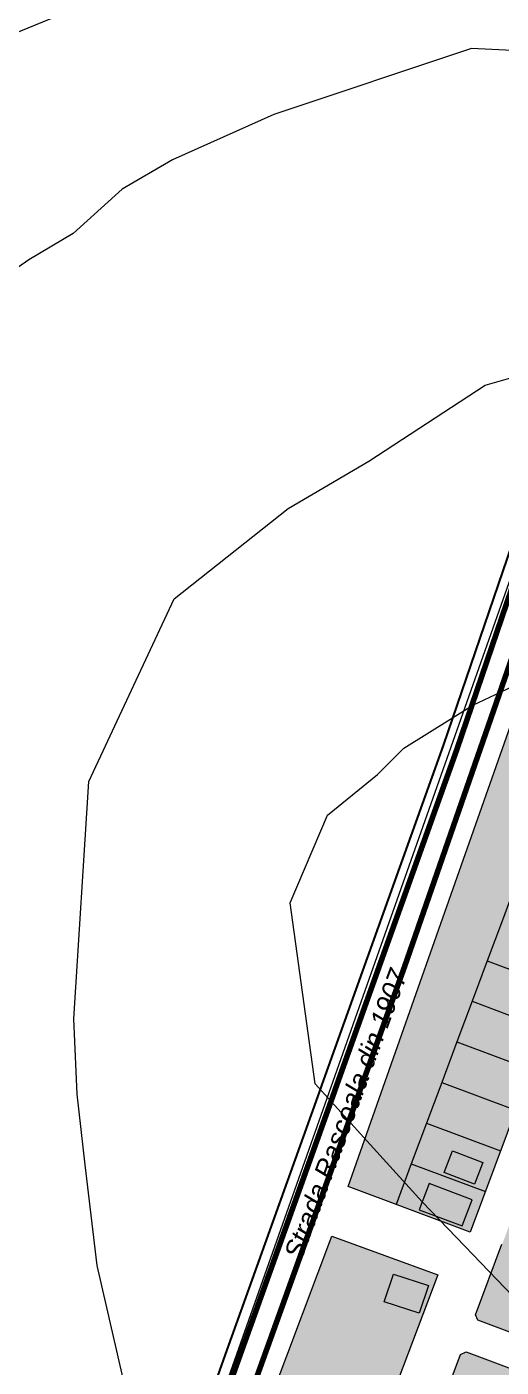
# Model space of a CAD drawing. Header units: metres. Extents: x 783184 to 1587399, y 282652 to 580595.
# Drawn here: x 787774.7 to 787942.8, y 291125.7 to 291600.3 of the extents above; entities that cross this region are included whole.
import ezdxf

# ---------------------------------------------------------------- set-up
doc = ezdxf.new("R2010")
doc.units = ezdxf.units.M
doc.header["$LTSCALE"] = 0.5
for name, color, linetype in [('cladiri', 18, 'CONTINUOUS'), ('curbe  de nivelI', 7, 'CONTINUOUS'), ('denumire strazi', 3, 'CONTINUOUS'), ('drumuri extravilan', 7, 'CONTINUOUS'), ('Limita intravilan existent', 1, 'CONTINUOUS'), ('Limita intravilan propus', 5, 'CONTINUOUS'), ('locuinte si functiuni complementare', 51, 'CONTINUOUS'), ('spatii verzi', 90, 'CONTINUOUS'), ('strazi', 7, 'CONTINUOUS')]:
    doc.layers.add(name, color=color, linetype=linetype)
doc.layers.add('Limite proprietati', color=7, linetype='CONTINUOUS', lineweight=5)
doc.styles.add('ARIAL_ITALIC', font='ariali.ttf')

msp = doc.modelspace()

# ---------------------------------------------------------------- hatches: boundary and pattern name
at = {"layer": 'cladiri', "linetype": 'ByBlock', "lineweight": 5}
h = msp.add_hatch(color=256, dxfattribs=at)
h.paths.add_polyline_path([(787932.51058, 291185.03536), (787917.36444, 291190.80128), (787913.82568, 291181.50552), (787928.97182, 291175.7396)])
h.paths.add_polyline_path([(787936.33786, 291198.17276), (787925.55798, 291202.33687), (787922.61877, 291194.72795), (787933.39865, 291190.56384)])
h = msp.add_hatch(color=256, dxfattribs=at)
h.paths.add_polyline_path([(787917.03954, 291154.62792), (787904.63098, 291158.69661), (787901.41424, 291148.88634), (787913.8228, 291144.81764)])
h.paths.add_polyline_path([(787904.53096, 291121.08854), (787893.96428, 291124.76977), (787890.74977, 291115.54277), (787901.31644, 291111.86154)])
at = {"layer": 'locuinte si functiuni complementare', "linetype": 'ByBlock', "lineweight": 5}
for points in [[(788021.23459, 291412.49252), (788020.55559, 291415.81329), (788012.90454, 291423.83952), (788009.67185, 291427.23072), (788006.42654, 291431.88821), (788002.80987, 291435.72704), (788000.59316, 291437.22347), (787989.70752, 291408.13511), (787984.80068, 291395.02317), (787979.89384, 291381.91122), (787974.987, 291368.79928), (787970.08015, 291355.68733), (787965.17331, 291342.57538), (787961.26193, 291332.12353), (787961.26194, 291332.12352), (787954.03824, 291312.82049), (787948.65573, 291298.43749), (787943.27323, 291284.0545), (787937.89073, 291269.6715), (787932.50822, 291255.28849), (787927.12572, 291240.90549), (787921.74321, 291226.52248), (787916.36071, 291212.13949), (787910.97821, 291197.7565), (787905.60026, 291183.38566), (787931.86466, 291173.55682), (787980.26624, 291303.00527)], [(788059.25541, 291336.85057), (788064.16704, 291349.97532), (788071.65748, 291369.9911), (788070.85878, 291372.9785), (788058.75101, 291383.03435), (788045.2032, 291394.28619), (788033.11643, 291404.26618), (788030.87323, 291403.66645), (788021.06012, 291377.44221), (788014.55117, 291360.04916), (788009.9808, 291347.83632), (788004.84965, 291334.12497), (787999.71849, 291320.41362), (787995.15835, 291308.22813), (787988.02089, 291289.1574), (787982.41308, 291274.17235), (787976.80526, 291259.18727), (787971.22857, 291244.19056), (787965.62075, 291229.20548), (787960.01294, 291214.2204), (787954.40512, 291199.23533), (787948.79731, 291184.25026), (787943.18949, 291169.26517), (787933.83087, 291144.25728), (787934.70977, 291142.32613), (787978.7218, 291125.83543), (787980.68132, 291126.97325), (787990.0413, 291151.77027), (787995.59453, 291166.73747), (788001.20235, 291181.72255), (788006.81017, 291196.70763), (788012.41798, 291211.69268), (788018.02579, 291226.67774), (788023.6336, 291241.6628), (788029.24141, 291256.64787), (788037.40268, 291278.45621), (788043.96009, 291295.97879), (788048.64262, 291308.49132), (788053.64759, 291321.8655)]]:
    msp.add_hatch(color=51, dxfattribs=at).paths.add_polyline_path(points)
at = {"layer": 'locuinte si functiuni complementare', "lineweight": 5}
msp.add_hatch(color=256, dxfattribs=at).paths.add_polyline_path([(787920.33397, 291158.39326), (787882.78454, 291172.17305), (787861.70577, 291115.99756), (787899.10522, 291102.26943)])
at = {"layer": 'locuinte si functiuni complementare', "linetype": 'ByBlock', "lineweight": 5}
h = msp.add_hatch(color=51, dxfattribs=at)
h.paths.add_polyline_path([(787948.85764, 291124.25014), (787930.40394, 291131.16449), (787928.45908, 291130.27559), (787923.20831, 291116.19088), (787943.15087, 291109.01933)])
h.paths.add_polyline_path([(787943.15087, 291109.01933), (787923.20831, 291116.19088), (787917.95755, 291102.10616), (787918.82028, 291100.21133), (787937.35967, 291093.56319)])
h.paths.add_polyline_path([(787963.10192, 291101.84473), (787943.15087, 291109.01933), (787937.35967, 291093.56319), (787957.3174, 291086.40643)])
h.paths.add_polyline_path([(787968.70987, 291116.81178), (787948.85764, 291124.25014), (787943.15087, 291109.01933), (787963.10192, 291101.84473)])
h.paths.add_polyline_path([(787988.56728, 291109.37149), (787968.70987, 291116.81178), (787963.10192, 291101.84473), (787983.05818, 291094.66826)])
h.paths.add_polyline_path([(787983.05818, 291094.66826), (787963.10192, 291101.84473), (787957.3174, 291086.40643), (787977.28035, 291079.24781)])
h.paths.add_polyline_path([(788000.26247, 291088.48142), (787983.05818, 291094.66826), (787977.28035, 291079.24781), (787989.40869, 291074.89864), (787990.39024, 291074.94233)])
h.paths.add_polyline_path([(788009.0705, 291100.56103), (788008.83881, 291101.77603), (787988.56728, 291109.37149), (787983.05818, 291094.66826), (788000.26247, 291088.48142)])
at = {"layer": 'spatii verzi', "linetype": 'ByBlock', "lineweight": 5}
msp.add_hatch(color=3, dxfattribs=at).paths.add_polyline_path([(787961.26193, 291332.12353), (787965.17331, 291342.57538), (787970.08015, 291355.68733), (787974.987, 291368.79928), (787979.89384, 291381.91122), (787984.80068, 291395.02317), (787989.70752, 291408.13511), (788000.59316, 291437.22347), (787989.98557, 291439.5894), (787979.58841, 291436.02722), (787972.52447, 291427.58441), (787943.34434, 291344.75106), (787888.63916, 291189.73295), (787905.60026, 291183.38566), (787910.97821, 291197.7565), (787916.36071, 291212.13949), (787921.74321, 291226.52248), (787927.12572, 291240.90549), (787932.50822, 291255.28849), (787937.89073, 291269.6715), (787943.27323, 291284.0545), (787948.65573, 291298.43749), (787954.03824, 291312.82049), (787961.26194, 291332.12352)])

# ---------------------------------------------------------------- linework, layer by layer
at = {"layer": 'cladiri', "linetype": 'ByBlock', "lineweight": 5}
msp.add_lwpolyline([(787925.55798, 291202.33687), (787936.33786, 291198.17276), (787933.39865, 291190.56384), (787922.61877, 291194.72795), (787925.55798, 291202.33687)], close=True, dxfattribs=at)
for points in [[(787913.82568, 291181.50552), (787928.97182, 291175.7396), (787932.51058, 291185.03536), (787917.36444, 291190.80128), (787913.82568, 291181.50552)], [(787904.63098, 291158.69661), (787917.03954, 291154.62792), (787913.8228, 291144.81764), (787901.41424, 291148.88634), (787904.63098, 291158.69661)]]:
    msp.add_lwpolyline(points, dxfattribs=at)
at = {"layer": 'curbe  de nivelI', "color": 21, "lineweight": 5}
for points in [[(787764.11176, 291595.44407), (787788.84452, 291605.5044), (787803.51164, 291612.40292), (787857.64729, 291628.83145), (787876.91582, 291637.16716), (787884.68079, 291642.0536), (787902.22377, 291648.66469), (787926.38134, 291651.25162), (787948.81336, 291652.11393), (787971.24538, 291650.67674), (788005.33199, 291645.26937), (788045.01937, 291638.94574), (788070.32731, 291634.92161), (788096.78556, 291633.19699), (788123.53144, 291635.20904), (788149.70213, 291637.79601), (788172.70933, 291638.37085), (788193.24394, 291634.29903), (788221.71531, 291622.51408), (788245.58532, 291606.13011), (788274.68374, 291585.6673)], [(787932.28349, 291592.7095), (787862.26949, 291569.27283), (787826.37747, 291553.26171), (787808.55759, 291542.81289), (787791.2129, 291527.1397), (787775.50576, 291517.81266), (787761.24983, 291508.07625), (787751.03311, 291498.57734), (787743.66755, 291491.45317), (787738.67799, 291482.66668), (787732.26283, 291473.88014), (787721.94988, 291451.94318), (787711.49556, 291423.44641), (787703.65479, 291394.94965), (787698.90284, 291367.64028), (787697.2547, 291325.46997), (787696.06669, 291286.99935), (787696.77949, 291246.62894), (787699.40388, 291202.77821), (787705.10624, 291151.48406), (787708.67025, 291127.49928)], [(788290.05217, 291493.0729), (788256.50091, 291504.93979), (788227.98952, 291518.98652), (788193.60391, 291537.80679), (788176.82042, 291546.80776), (788140.7974, 291559.491), (788106.82113, 291566.03719), (788080.62257, 291567.67373), (788055.65209, 291569.31026), (788021.26643, 291576.26557), (787984.68066, 291586.57244), (787956.43534, 291591.48209), (787932.28349, 291592.7095)], [(787819.70482, 291074.54458), (787799.68459, 291161.72933), (787795.4098, 291197.40239), (787792.60093, 291222.43448), (787791.43062, 291249.10417), (787796.70649, 291333.07588), (787826.98148, 291397.7965), (787867.34813, 291429.73654), (787895.94116, 291446.54705), (787937.14877, 291473.44395), (787952.83012, 291477.92788)], [(787965.23825, 291103.91901), (787955.45243, 291142.00043), (787929.99871, 291168.54678), (787914.86397, 291184.3312), (787876.87801, 291226.06382), (787868.02455, 291290.21749), (787881.30471, 291321.18821), (787899.01163, 291335.56745), (787908.38352, 291344.95109), (787932.83801, 291360.1592), (787970.87844, 291378.08307), (788004.57131, 291378.08307), (788030.65619, 291371.02214), (788056.19756, 291366.67697), (788082.28238, 291374.82418), (788098.04199, 291384.60084), (788117.60565, 291396.0069)]]:
    msp.add_lwpolyline(points, dxfattribs=at)
at = {"layer": 'drumuri extravilan', "color": 30, "lineweight": 140}
msp.add_lwpolyline([(785170.96237, 289505.80783), (785520.95404, 289574.94165), (785762.76851, 289622.70724), (785978.72646, 289663.61211), (786005.79013, 289667.50226), (786057.38912, 289673.07698), (786108.36489, 289673.07698), (786198.63933, 289662.51823), (786432.34341, 289608.40375), (786569.96995, 289573.98309), (786762.41798, 289524.7635), (786838.57654, 289511.59727), (786874.05377, 289513.05983), (786914.02978, 289520.75505), (787035.66517, 289709.62948), (787221.00021, 290033.30275), (787365.64271, 290268.96432), (787686.81462, 290673.75185), (787709.16888, 290715.90292), (787721.92635, 290750.00594), (787908.66972, 291267.68261), (788122.99455, 291883.76464)], dxfattribs=at)
at = {"layer": 'Limita intravilan existent', "color": 0, "lineweight": 50}
msp.add_lwpolyline([(787982.214, 291505.896), (787927.006, 291344.244), (787884.589, 291225.789), (787883.049, 291221.488), (787855.324, 291144.063), (787850.349, 291130.245), (787755.366, 290863.044)], dxfattribs=at)
at = {"layer": 'Limita intravilan propus', "color": 0, "lineweight": 25}
msp.add_lwpolyline([(787977.39597, 291507.2591), (787922.28626, 291345.89489), (787879.8817, 291227.47462), (787878.34165, 291223.17349), (787850.61816, 291145.75269), (787845.64119, 291131.92924), (787752.23189, 290869.15528)], dxfattribs=at)
msp.add_lwpolyline([(787977.39597, 291507.2591), (787922.28626, 291345.89489), (787879.8817, 291227.47462), (787878.34165, 291223.17349), (787850.61816, 291145.75269), (787845.64119, 291131.92924), (787752.23189, 290869.15528)], dxfattribs=at)
at = {"layer": 'Limita intravilan propus', "color": 0, "lineweight": 50}
msp.add_lwpolyline([(787982.214, 291505.896), (787927.006, 291344.244), (787884.589, 291225.789), (787883.049, 291221.488), (787855.324, 291144.063), (787850.349, 291130.245), (787755.366, 290863.044)], dxfattribs=at)
at = {"layer": 'Limita intravilan propus', "color": 1, "lineweight": 211}
msp.add_lwpolyline([(787982.214, 291505.896), (787927.006, 291344.244), (787884.589, 291225.789), (787883.049, 291221.488), (787855.324, 291144.063), (787850.349, 291130.245), (787755.366, 290863.044)], dxfattribs=at)
msp.add_lwpolyline([(787982.214, 291505.896), (787927.006, 291344.244), (787884.589, 291225.789), (787883.049, 291221.488), (787855.324, 291144.063), (787850.349, 291130.245), (787755.366, 290863.044)], dxfattribs=at)
at = {"layer": 'Limite proprietati', "color": 0, "linetype": 'ByBlock', "lineweight": 5}
for points in [[(787937.89073, 291269.6715), (787964.1363, 291259.85963)], [(787932.50822, 291255.28849), (787958.7321, 291245.47482)], [(787927.12572, 291240.90549), (787953.3496, 291231.09181)], [(787921.74321, 291226.52248), (787947.96709, 291216.70881)], [(787916.36071, 291212.13949), (787942.58459, 291202.32581)], [(787910.97821, 291197.7565), (787937.24438, 291187.927)]]:
    msp.add_lwpolyline(points, dxfattribs=at)
at = {"layer": 'strazi', "color": 0, "lineweight": 20}
msp.add_lwpolyline([(787991.63125, 291533.94219), (787756.12259, 290867.36194), (787752.79769, 290862.00022), (787716.44548, 290757.83944), (787705.54259, 290725.53252), (787698.67113, 290726.41191), (787676.4913, 290736.84506), (787647.0244, 290754.11697), (787612.1961, 290772.10605), (787604.11061, 290776.28226), (787597.80207, 290780.51575), (787587.81005, 290787.22111), (787585.28023, 290792.53415), (787583.90894, 290795.85771), (787612.17273, 290853.59899), (787617.22894, 290883.41771), (787631.58812, 291160.43241)], dxfattribs=at)
at = {"layer": 'strazi', "color": 0, "linetype": 'ByBlock', "lineweight": 20}
for points in [[(787931.82414, 291173.57198), (787888.63916, 291189.73295), (787943.34434, 291344.75106), (787972.52447, 291427.58441), (787979.58841, 291436.02722), (787989.98557, 291439.5894), (788000.59316, 291437.22347), (788002.80987, 291435.72704), (788006.42654, 291431.88821), (788009.67185, 291427.23072), (788012.90454, 291423.83952), (788020.55559, 291415.81329), (788021.23459, 291412.49252), (787980.26624, 291303.00527), (787931.86466, 291173.55683)], [(787961.26194, 291332.12352), (787954.03824, 291312.82049), (787948.65573, 291298.43749), (787943.27323, 291284.0545), (787937.89073, 291269.6715), (787932.50822, 291255.28849), (787927.12572, 291240.90549), (787921.74321, 291226.52248), (787916.36071, 291212.13949), (787910.97821, 291197.7565), (787905.60026, 291183.38566)], [(787861.70577, 291115.99756), (787882.78454, 291172.17305), (787920.33397, 291158.39326), (787899.10522, 291102.26943), (787861.70577, 291115.99756)], [(787933.7309, 291144.33444), (787943.08952, 291169.34233)], [(787978.62183, 291125.91259), (787934.6098, 291142.40329), (787933.7309, 291144.33444)], [(787930.40394, 291131.16449), (788008.83881, 291101.77603), (788009.0705, 291100.56103), (787990.39024, 291074.94233), (787989.40869, 291074.89864), (787918.82028, 291100.21133), (787917.95755, 291102.10616), (787928.45908, 291130.27559), (787930.40394, 291131.16449)]]:
    msp.add_lwpolyline(points, dxfattribs=at)

# ---------------------------------------------------------------- texts
at = {"layer": 'denumire strazi', "color": 0, "lineweight": 30, "style": 'ARIAL_ITALIC'}
msp.add_text('Strada Rascoala din 1907', height=6.75, rotation=69.6350103, dxfattribs=at).set_placement((787872.01668, 291163.28349))

doc.saveas('drawing.dxf')
